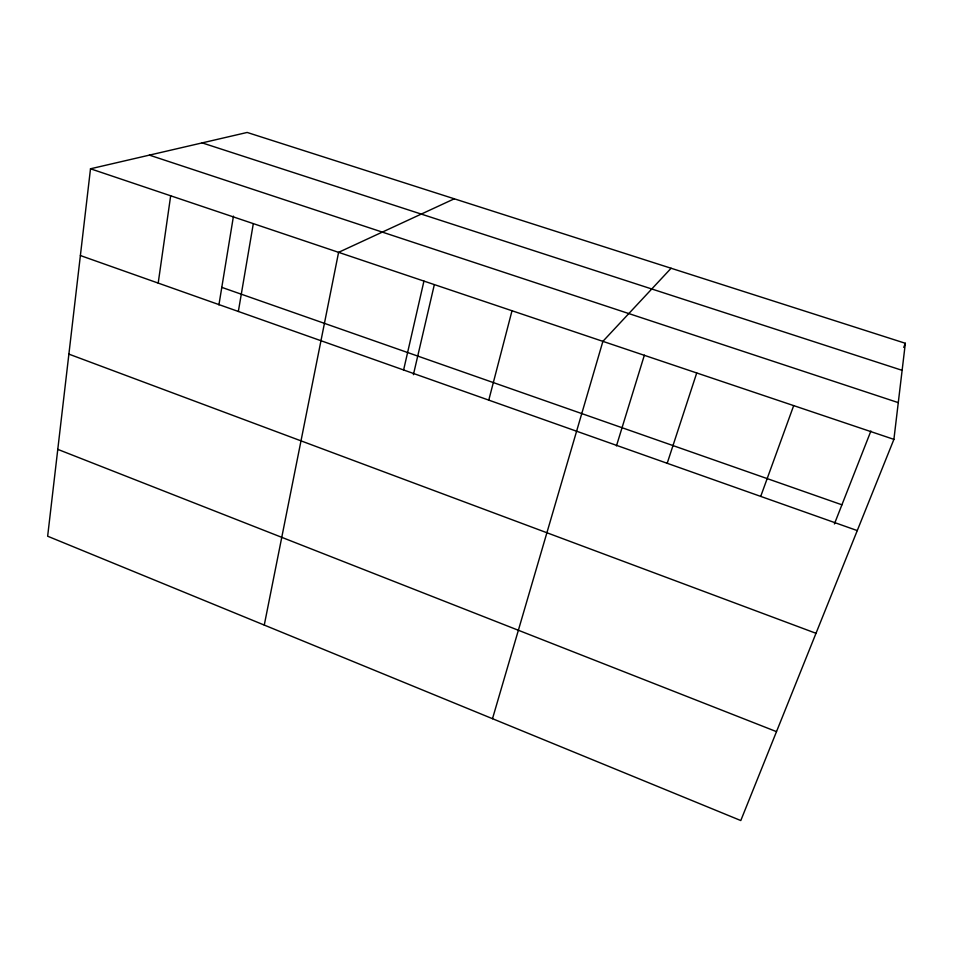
<?xml version="1.0" encoding="UTF-8"?>
<svg xmlns="http://www.w3.org/2000/svg" width="953" height="953" viewBox="0 0 953 953"><rect width="100%" height="100%" fill="white"/><g stroke="black" fill="none" stroke-linecap="round" stroke-linejoin="round"><path stroke-width="1.43" d="M90.499 168.788L47.65 536.217L740.791 820.545L893.902 439.369L905.35 343.283L247.161 132.455L90.499 168.788L893.902 439.369M158.198 283.101L170.67 195.782M218.916 304.936L233.461 216.14M238.345 311.476L253.319 223.621M264.267 625.073L338.589 252.342L454.283 198.808M403.607 369.978L423.942 281.087M413.399 374.684L434.282 284.852M488.77 400.129L512.011 310.749M492.498 718.693L602.892 341.353L671.103 268.258M616.448 445.909L644.371 355.159M667.195 463.301L696.726 372.968M760.708 496.406L793.682 405.621M834.399 523.959L870.911 430.994M903.73 347.404L905.35 343.283M202.179 142.89L902.134 370.336M149.395 155.125L898.286 402.631M221.799 287.365L841.916 504.804M80.386 255.547L857.271 530.583M68.89 354.123L816.006 633.304M57.776 449.363L776.504 731.642"/></g></svg>
